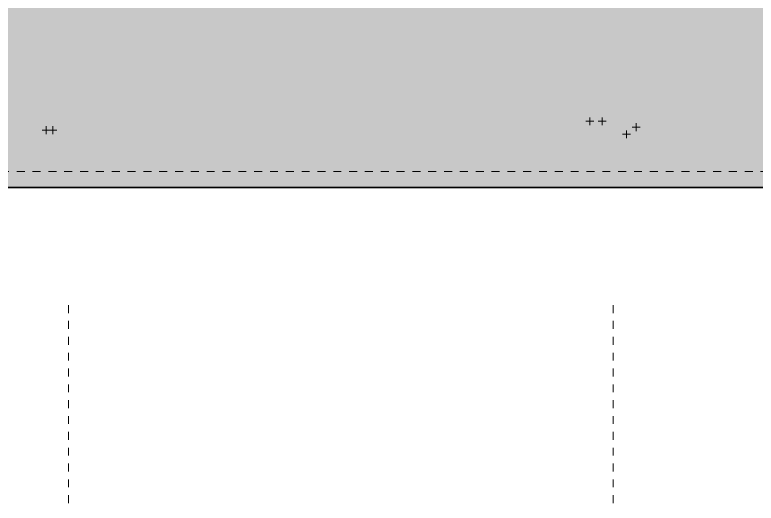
# Model space of a CAD drawing. Header units: metres. Extents: x -3 to 137, y -7 to 15.
# Drawn here: x 111.74 to 121.11, y -7.47 to -1.31 of the extents above; entities that cross this region are included whole.
import ezdxf

# ---------------------------------------------------------------- set-up
doc = ezdxf.new("R2010")
doc.units = ezdxf.units.M
doc.linetypes.add('Centre', pattern=[0.03175, 0.00635, -0.00475, 0.0159, -0.00475])
doc.linetypes.add('Grid Line', pattern=[0.022225, 0.0127, -0.003175, 0.003175, -0.003175])
for name, color, linetype, lineweight in [('A-FLOR-LEVL', 7, 'Continuous', 9), ('A-WALL-PATT', 7, 'Continuous', 9), ('I-WALL', 7, 'Continuous', 9), ('P-PIPE-CNTR', 7, 'Continuous', 9), ('S-GRID', 7, 'Continuous', 9)]:
    doc.layers.add(name, color=color, linetype=linetype, lineweight=lineweight)

msp = doc.modelspace()

# ---------------------------------------------------------------- hatches: boundary and pattern name
at = {"layer": 'A-WALL-PATT', "true_color": 0x9a9a9a}
msp.add_hatch(color=253, dxfattribs=at).paths.add_polyline_path([(107.5204, -3.4853), (131.3441, -3.4853), (131.3441, -0.2), (107.5204, -0.2), (107.5204, -2.4024)])

# ---------------------------------------------------------------- linework, layer by layer
at = {"layer": 'A-FLOR-LEVL', "color": 253, "linetype": 'Centre', "true_color": 0xaaaaaa}
msp.add_line((134.0669, -3.2853), (106.6894, -3.2853), dxfattribs=at)
at = {"layer": 'I-WALL', "lineweight": 35}
msp.add_line((107.2904, -3.4853), (131.3541, -3.4853), dxfattribs=at)
at = {"layer": 'P-PIPE-CNTR'}
for p, q in [((119.0097, -2.7014), (119.0097, -2.6014)), ((119.1639, -2.7014), (119.1639, -2.6014)), ((112.1372, -2.8119), (112.1372, -2.7119)), ((112.2222, -2.8119), (112.2222, -2.7119)), ((118.9597, -2.6514), (119.0597, -2.6514)), ((119.1139, -2.6514), (119.2139, -2.6514)), ((119.5952, -2.7762), (119.5952, -2.6762)), ((112.0872, -2.7619), (112.1872, -2.7619)), ((112.1722, -2.7619), (112.2722, -2.7619)), ((119.4732, -2.8656), (119.4732, -2.7656)), ((119.5452, -2.7262), (119.6452, -2.7262)), ((119.4232, -2.8156), (119.5232, -2.8156))]:
    msp.add_line(p, q, dxfattribs=at)
at = {"layer": 'S-GRID', "color": 254, "linetype": 'Grid Line', "true_color": 0xd4d4d4}
for p, q in [((112.4198, -7.4727), (112.4198, -4.9727)), ((119.3027, -7.4727), (119.3027, -4.9727))]:
    msp.add_line(p, q, dxfattribs=at)

doc.saveas('drawing.dxf')
